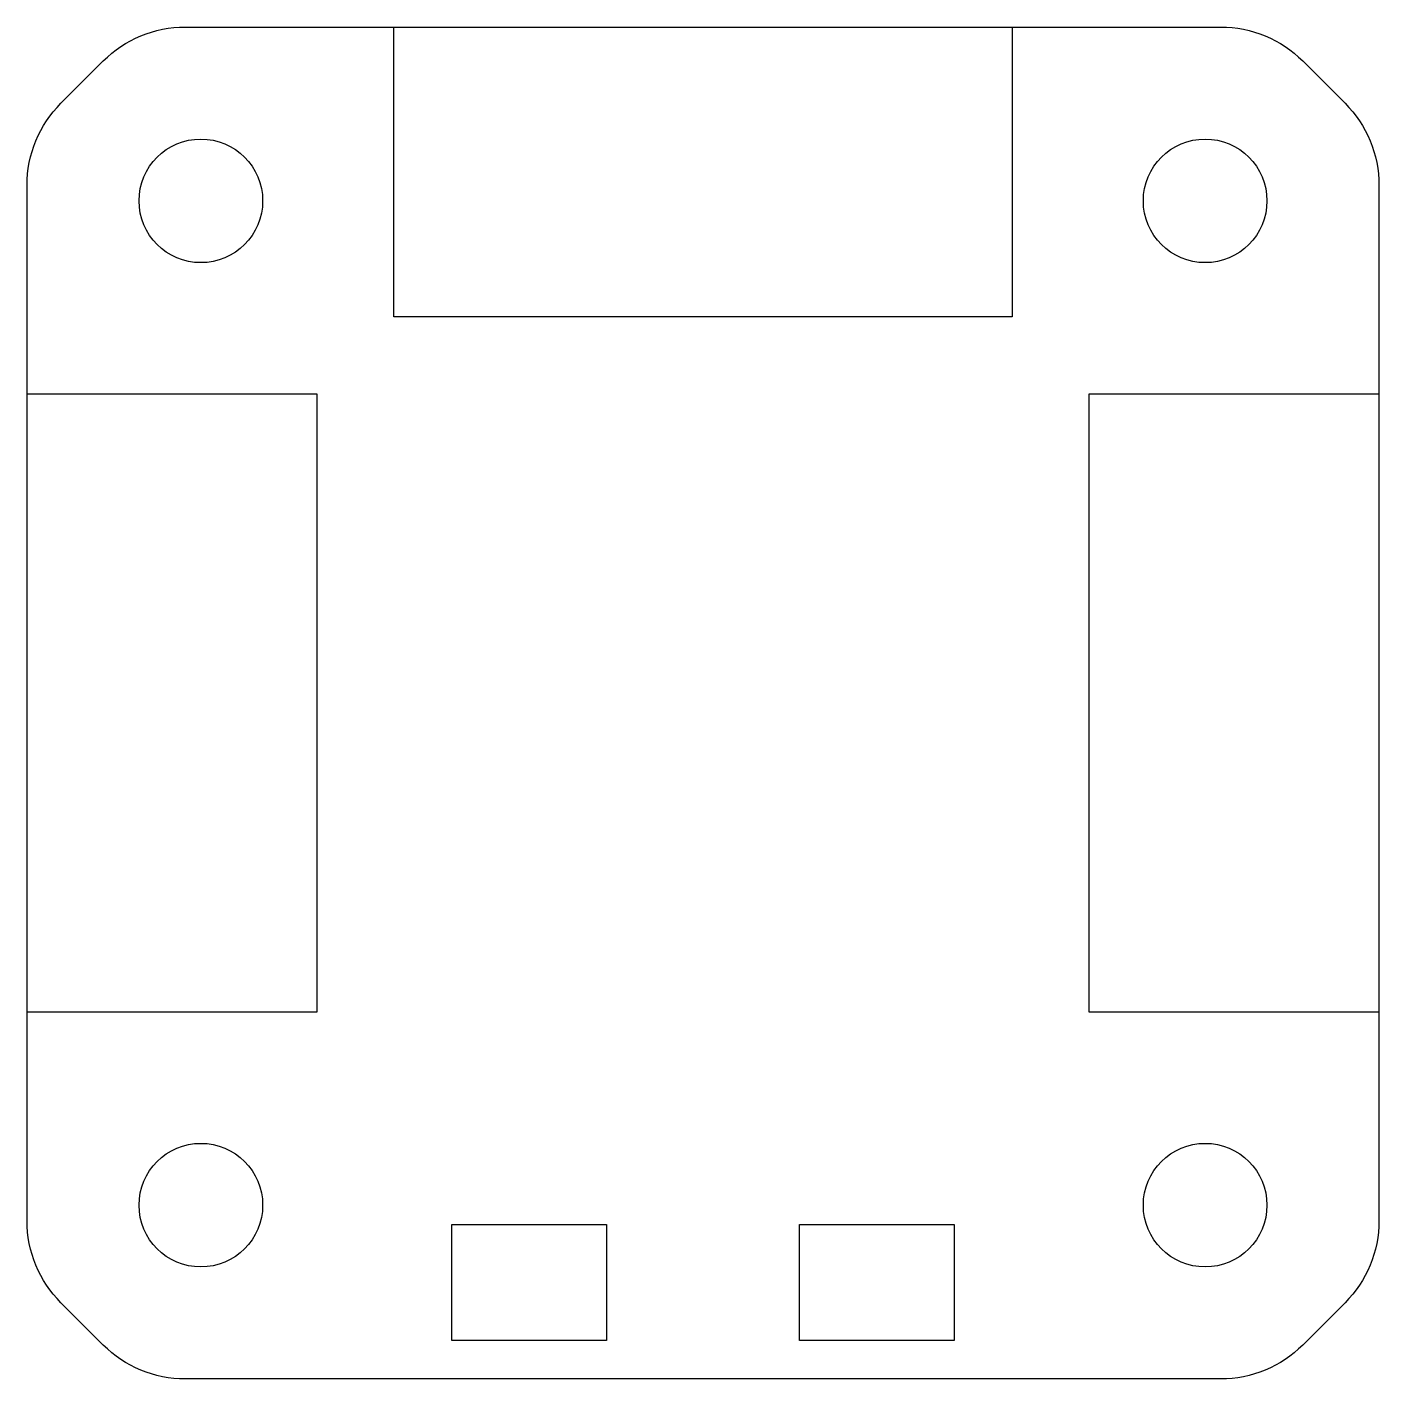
# Model space of a CAD drawing. Header units: millimetres. Extents: x -17.5 to 17.5, y -17.5 to 17.5.
import ezdxf

# ---------------------------------------------------------------- set-up
doc = ezdxf.new("R2010")
doc.units = ezdxf.units.MM
doc.layers.get('0').update_dxf_attribs({"linetype": 'CONTINUOUS'})

msp = doc.modelspace()

# ---------------------------------------------------------------- linework, layer by layer
msp.add_lwpolyline([(-13.407, 17.5), (13.407, 17.5, -0.198912), (15.529, 16.621), (16.621, 15.529, -0.198912), (17.5, 13.407), (17.5, -13.407, -0.198912), (16.621, -15.529), (15.529, -16.621, -0.198912), (13.407, -17.5), (-13.407, -17.5, -0.198912), (-15.529, -16.621), (-16.621, -15.529, -0.198912), (-17.5, -13.407), (-17.5, 13.407, -0.198912), (-16.621, 15.529), (-15.529, 16.621, -0.198912)], format="xyb", close=True)
for points in [[(-8, 17.5), (8, 17.5), (8, 10), (-8, 10)], [(-17.5, 8), (-10, 8), (-10, -8), (-17.5, -8)], [(10, 8), (17.5, 8), (17.5, -8), (10, -8)], [(-6.5, -13.5), (-2.5, -13.5), (-2.5, -16.5), (-6.5, -16.5)], [(2.5, -13.5), (6.5, -13.5), (6.5, -16.5), (2.5, -16.5)]]:
    msp.add_lwpolyline(points, close=True)
for centre in [(-13, 13), (13, 13), (-13, -13), (13, -13)]:
    msp.add_circle(centre, 1.6)

doc.saveas('drawing.dxf')
